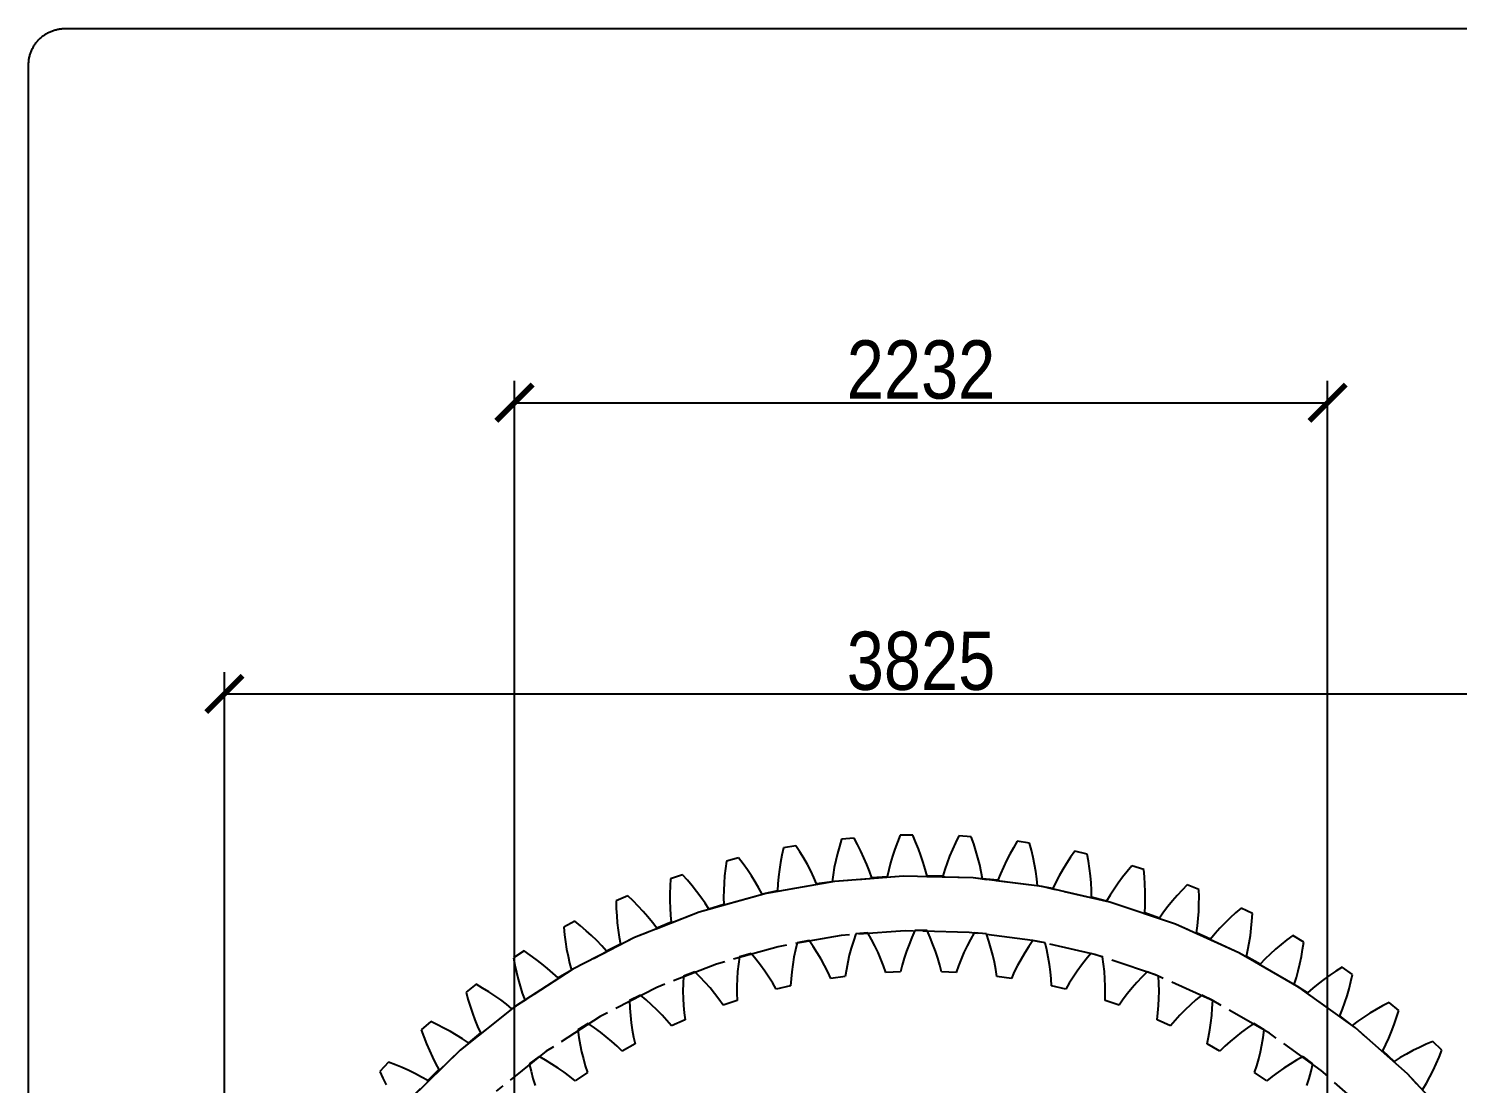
# Model space of a CAD drawing. Header units: millimetres. Extents: x -13 to 234, y -140 to 87.
# Drawn here: x 0.75 to 39.98, y -39.47 to -10.5 of the extents above; entities that cross this region are included whole.
import ezdxf

# ---------------------------------------------------------------- set-up
doc = ezdxf.new("R2010")
doc.units = ezdxf.units.MM
doc.linetypes.add('DASHED', pattern=[1.524, 1.27, -0.254])
for name, color, linetype in [('DIMS', 3, 'CONTINUOUS'), ('HIDDEN', 8, 'DASHED'), ('VISIBLE', 7, 'CONTINUOUS')]:
    doc.layers.add(name, color=color, linetype=linetype)
doc.styles.add('OpenSansCondensed-Light', font='OpenSansCondensed-Light.ttf')
doc.dimstyles.new('EZDXF', dxfattribs={"dimtxt": 0.25, "dimasz": 0.175, "dimexe": 0.375, "dimexo": 0.125, "dimgap": 0.1, "dimtad": 1, "dimlfac": 100, "dimzin": 12, "dimdsep": 46, "dimtxsty": 'OpenSansCondensed-Light', "dimblk": 'ARCHTICK', "dimcen": 2.5, "dimazin": 3, "dimtfac": 0.5, "dimtmove": 2, "dimatfit": 3})

# ---------------------------------------------------------------- blocks, each defined once
blk = doc.blocks.new('_ARCHTICK')
at = {"color": 0, "linetype": 'BYBLOCK', "const_width": 0.15}
blk.add_lwpolyline([(-0.5, -0.5), (0.5, 0.5)], dxfattribs=at)

msp = doc.modelspace()

# ---------------------------------------------------------------- linework, layer by layer
at = {"layer": 'HIDDEN'}
for points in [[(0.75, -11.5), (0.75031, -11.47507), (0.75124, -11.45015), (0.7528, -11.42527), (0.75497, -11.40043), (0.75776, -11.37566), (0.76117, -11.35096), (0.76519, -11.32635), (0.76983, -11.30185), (0.77507, -11.27748), (0.78092, -11.25324), (0.78738, -11.22916), (0.79443, -11.20524), (0.80207, -11.18151), (0.81031, -11.15798), (0.81913, -11.13466), (0.82852, -11.11157), (0.83849, -11.08871), (0.84903, -11.06612), (0.86013, -11.04379), (0.87178, -11.02175), (0.88397, -11), (0.89671, -10.97856), (0.90997, -10.95745), (0.92376, -10.93668), (0.93806, -10.91626), (0.95287, -10.8962), (0.96817, -10.87651), (0.98396, -10.85721), (1.00022, -10.83831), (1.01695, -10.81983), (1.03413, -10.80176), (1.05176, -10.78413), (1.06983, -10.76695), (1.08831, -10.75022), (1.10721, -10.73396), (1.12651, -10.71817), (1.1462, -10.70287), (1.16626, -10.68806), (1.18668, -10.67376), (1.20745, -10.65997), (1.22856, -10.64671), (1.25, -10.63397), (1.27175, -10.62178), (1.29379, -10.61013), (1.31612, -10.59903), (1.33871, -10.58849), (1.36157, -10.57852), (1.38466, -10.56913), (1.40798, -10.56031), (1.43151, -10.55207), (1.45524, -10.54443), (1.47916, -10.53738), (1.50324, -10.53092), (1.52748, -10.52507), (1.55185, -10.51983), (1.57635, -10.51519), (1.60096, -10.51117), (1.62566, -10.50776), (1.65043, -10.50497), (1.67527, -10.5028), (1.70015, -10.50124), (1.72507, -10.50031), (1.75, -10.5)], [(1.75, -10.5), (48.75, -10.5)], [(0.75, -117), (0.75, -11.5)], [(21.81687, -32.94314), (21.47448, -33.00508)], [(21.9266, -33.11468), (21.81687, -32.94314)], [(23.06707, -32.768), (23.0087, -32.96309)], [(23.4133, -32.73347), (23.06707, -32.768)], [(23.50906, -32.91318), (23.4133, -32.73347)], [(23.59915, -33.09368), (23.50906, -32.91318)], [(24.59977, -32.84804), (24.5318, -33.03798)], [(24.67346, -32.65821), (24.59977, -32.84804)], [(25.02134, -32.65129), (24.67346, -32.65821)], [(25.10252, -32.83804), (25.02134, -32.65129)], [(25.17799, -33.02513), (25.10252, -32.83804)], [(26.19496, -32.85977), (26.11211, -33.04371)], [(26.2835, -32.67639), (26.19496, -32.85977)], [(26.63082, -32.69713), (26.2835, -32.67639)], [(26.69691, -32.88974), (26.63082, -32.69713)], [(26.75728, -33.08224), (26.69691, -32.88974)], [(27.887, -32.82243), (27.78417, -32.99819)], [(28.23158, -32.8707), (27.887, -32.82243)], [(28.28215, -33.06796), (28.23158, -32.8707)], [(20.24215, -33.27899), (19.90576, -33.36793)], [(20.36516, -33.44127), (20.24215, -33.27899)], [(21.43179, -33.20418), (21.39476, -33.40249)], [(21.47448, -33.00508), (21.43179, -33.20418)], [(22.03076, -33.28745), (21.9266, -33.11468)], [(22.12905, -33.46145), (22.03076, -33.28745)], [(22.95603, -33.15783), (22.90933, -33.35214)], [(23.0087, -32.96309), (22.95603, -33.15783)], [(23.68331, -33.27494), (23.59915, -33.09368)], [(23.7612, -33.45692), (23.68331, -33.27494)], [(24.46981, -33.22797), (24.41414, -33.41792)], [(24.5318, -33.03798), (24.46981, -33.22797)], [(25.24748, -33.2125), (25.17799, -33.02513)], [(25.31066, -33.40009), (25.24748, -33.2125)], [(26.03522, -33.22817), (25.96464, -33.4131)], [(26.11211, -33.04371), (26.03522, -33.22817)], [(26.81166, -33.27454), (26.75728, -33.08224)], [(26.85974, -33.46656), (26.81166, -33.27454)], [(27.68697, -33.17497), (27.59567, -33.35274)], [(27.78417, -32.99819), (27.68697, -33.17497)], [(28.32704, -33.26464), (28.28215, -33.06796)], [(28.36597, -33.46065), (28.32704, -33.26464)], [(29.35736, -33.26245), (29.24642, -33.43094)], [(29.47383, -33.09541), (29.35736, -33.26245)], [(29.81349, -33.17091), (29.47383, -33.09541)], [(29.84823, -33.37155), (29.81349, -33.17091)], [(19.87902, -33.5698), (19.85787, -33.77043)], [(19.90576, -33.36793), (19.87902, -33.5698)], [(20.48271, -33.60522), (20.36516, -33.44127)], [(20.59452, -33.77086), (20.48271, -33.60522)], [(21.36365, -33.5999), (21.33877, -33.79628)], [(21.39476, -33.40249), (21.36365, -33.5999)], [(22.22115, -33.63667), (22.12905, -33.46145)], [(22.30658, -33.81312), (22.22115, -33.63667)], [(22.86893, -33.54592), (22.83527, -33.73906)], [(22.90933, -33.35214), (22.86893, -33.54592)], [(23.83234, -33.6396), (23.7612, -33.45692)], [(23.89612, -33.82298), (23.83234, -33.6396)], [(24.36524, -33.60778), (24.32374, -33.79744)], [(24.41414, -33.41792), (24.36524, -33.60778)], [(25.36707, -33.58785), (25.31066, -33.40009)], [(25.41608, -33.77572), (25.36707, -33.58785)], [(25.90081, -33.59847), (25.84437, -33.78424)], [(25.96464, -33.4131), (25.90081, -33.59847)], [(26.90105, -33.6582), (26.85974, -33.46656)], [(26.93498, -33.84937), (26.90105, -33.6582)], [(27.43226, -33.71119), (27.36124, -33.89189)], [(27.51062, -33.53148), (27.43226, -33.71119)], [(27.59567, -33.35274), (27.51062, -33.53148)], [(28.39864, -33.65588), (28.36597, -33.46065)], [(28.42459, -33.85021), (28.39864, -33.65588)], [(29.14129, -33.60089), (29.0423, -33.77231)], [(29.24642, -33.43094), (29.14129, -33.60089)], [(29.87734, -33.57118), (29.84823, -33.37155)], [(29.90058, -33.76966), (29.87734, -33.57118)], [(30.90459, -33.65086), (30.78061, -33.81)], [(31.03396, -33.4936), (30.90459, -33.65086)], [(31.36654, -33.59584), (31.03396, -33.4936)], [(31.38523, -33.79862), (31.36654, -33.59584)], [(39.9006, -40.60669), (38.60378, -39.20905), (37.17424, -37.94747), (35.6262, -36.8345), (33.97503, -35.8812), (32.23715, -35.09704), (30.42982, -34.48981), (28.57102, -34.06555), (26.67921, -33.82848), (24.7732, -33.78094), (22.87193, -33.92343), (20.99429, -34.2545), (19.15894, -34.77089), (17.38413, -35.46745), (15.6875, -36.33726), (14.0859, -37.37169), (12.59526, -38.56043), (11.23038, -39.8917)], [(39.9006, -40.60669), (38.60378, -39.20905), (37.17424, -37.94747), (35.6262, -36.8345), (33.97503, -35.8812), (32.23715, -35.09704), (30.42982, -34.48981), (28.57102, -34.06555), (26.67921, -33.82848), (24.7732, -33.78094), (22.87193, -33.92343), (20.99429, -34.2545), (19.15894, -34.77089), (17.38413, -35.46745), (15.6875, -36.33726), (14.0859, -37.37169), (12.59526, -38.56043), (11.23038, -39.8917)], [(39.9006, -40.60669), (38.60378, -39.20905), (37.17424, -37.94747), (35.6262, -36.8345), (33.97503, -35.8812), (32.23715, -35.09704), (30.42982, -34.48981), (28.57102, -34.06555), (26.67921, -33.82848), (24.7732, -33.78094), (22.87193, -33.92343), (20.99429, -34.2545), (19.15894, -34.77089), (17.38413, -35.46745), (15.6875, -36.33726), (14.0859, -37.37169), (12.59526, -38.56043), (11.23038, -39.8917)], [(18.36022, -34.05763), (18.35507, -34.2593)], [(18.37083, -33.85428), (18.36022, -34.05763)], [(18.69908, -33.73889), (18.37083, -33.85428)], [(18.83461, -33.89088), (18.69908, -33.73889)], [(18.96481, -34.04497), (18.83461, -33.89088)], [(19.08942, -34.2012), (18.96481, -34.04497)], [(19.84254, -33.96968), (19.83334, -34.16741)], [(19.85787, -33.77043), (19.84254, -33.96968)], [(20.70025, -33.9382), (20.59452, -33.77086)], [(20.79943, -34.10731), (20.70025, -33.9382)], [(20.89145, -34.27827), (20.79943, -34.10731)], [(21.32056, -33.99148), (21.30963, -34.18532)], [(21.33877, -33.79628), (21.32056, -33.99148)], [(22.38473, -33.99085), (22.30658, -33.81312)], [(22.80897, -33.93142), (22.38473, -33.99085)], [(22.80897, -33.93142), (22.38473, -33.99085)], [(22.83527, -33.73906), (22.80897, -33.93142)], [(24.32374, -33.79744), (23.89612, -33.82298)], [(24.32374, -33.79744), (23.89612, -33.82298)], [(25.84437, -33.78424), (25.41608, -33.77572)], [(25.84437, -33.78424), (25.41608, -33.77572)], [(27.36124, -33.89189), (26.93498, -33.84937)], [(27.36124, -33.89189), (26.93498, -33.84937)], [(28.44323, -34.04346), (28.42459, -33.85021)], [(28.86477, -34.11972), (28.44323, -34.04346)], [(28.86477, -34.11972), (28.44323, -34.04346)], [(28.94992, -33.94523), (28.86477, -34.11972)], [(29.0423, -33.77231), (28.94992, -33.94523)], [(29.91763, -33.96688), (29.90058, -33.76966)], [(29.92807, -34.16265), (29.91763, -33.96688)], [(30.66231, -33.97106), (30.55001, -34.13408)], [(30.78061, -33.81), (30.66231, -33.97106)], [(31.39839, -33.99992), (31.38523, -33.79862)], [(31.40579, -34.19963), (31.39839, -33.99992)], [(32.55751, -34.01448), (32.41606, -34.16096)], [(32.88092, -34.14283), (32.55751, -34.01448)], [(17.19744, -34.31994), (16.87939, -34.46104)], [(16.87939, -34.46104), (16.88497, -34.66459)], [(17.34461, -34.46068), (17.19744, -34.31994)], [(17.48664, -34.60394), (17.34461, -34.46068)], [(18.35507, -34.2593), (18.35561, -34.45915)], [(18.35561, -34.45915), (18.36216, -34.65698)], [(19.20811, -34.35962), (19.08942, -34.2012)], [(19.32042, -34.52032), (19.20811, -34.35962)], [(19.83334, -34.16741), (19.8307, -34.36345)], [(19.8307, -34.36345), (19.8352, -34.55755)], [(21.30963, -34.18532), (20.89145, -34.27827)], [(21.30963, -34.18532), (20.89145, -34.27827)], [(29.93129, -34.35678), (29.92807, -34.16265)], [(30.34544, -34.46628), (29.93129, -34.35678)], [(30.34544, -34.46628), (29.93129, -34.35678)], [(30.44418, -34.29911), (30.34544, -34.46628)], [(30.55001, -34.13408), (30.44418, -34.29911)], [(31.40196, -34.59355), (31.40712, -34.39757)], [(31.40712, -34.39757), (31.40579, -34.19963)], [(32.1491, -34.46091), (32.02421, -34.61449)], [(32.27983, -34.30976), (32.1491, -34.46091)], [(32.41606, -34.16096), (32.27983, -34.30976)], [(32.88057, -34.54816), (32.88344, -34.34644)], [(32.88344, -34.34644), (32.88092, -34.14283)], [(16.88497, -34.66459), (16.89586, -34.86603)], [(16.89586, -34.86603), (16.91228, -35.0652)], [(17.62328, -34.74977), (17.48664, -34.60394)], [(17.75417, -34.89826), (17.62328, -34.74977)], [(17.87889, -35.04953), (17.75417, -34.89826)], [(18.36216, -34.65698), (18.3751, -34.85261)], [(18.3751, -34.85261), (18.39501, -35.04574)], [(19.42573, -34.68343), (19.32042, -34.52032)], [(19.8352, -34.55755), (19.42573, -34.68343)], [(19.8352, -34.55755), (19.42573, -34.68343)], [(31.38975, -34.78732), (31.40196, -34.59355)], [(31.79389, -34.92938), (31.38975, -34.78732)], [(31.79389, -34.92938), (31.38975, -34.78732)], [(31.90561, -34.77059), (31.79389, -34.92938)], [(32.02421, -34.61449), (31.90561, -34.77059)], [(32.85768, -34.94524), (32.87208, -34.74782)], [(32.87208, -34.74782), (32.88057, -34.54816)], [(33.88223, -34.78954), (33.73461, -34.92705)], [(34.03487, -34.65477), (33.88223, -34.78954)], [(34.34706, -34.8084), (34.03487, -34.65477)], [(34.3334, -35.01157), (34.34706, -34.8084)], [(37.55642, -40.28285), (36.23901, -39.12022), (34.81238, -38.09454), (33.29071, -37.21601), (31.68914, -36.49335), (30.02356, -35.93375), (28.31055, -35.54276), (26.56712, -35.32428), (24.8106, -35.28048), (23.05844, -35.41178), (21.32807, -35.7169), (19.63667, -36.19278), (18.00106, -36.83471), (16.4375, -37.6363), (14.96152, -38.58959), (13.58779, -39.68511)], [(37.55642, -40.28285), (36.23901, -39.12022), (34.81238, -38.09454), (33.29071, -37.21601), (31.68914, -36.49335), (30.02356, -35.93375), (28.31055, -35.54276), (26.56712, -35.32428), (24.8106, -35.28048), (23.05844, -35.41178), (21.32807, -35.7169), (19.63667, -36.19278), (18.00106, -36.83471), (16.4375, -37.6363), (14.96152, -38.58959), (13.58779, -39.68511)], [(15.74671, -35.01845), (15.44087, -35.18437)], [(15.44087, -35.18437), (15.4626, -35.38684)], [(15.90459, -35.14705), (15.74671, -35.01845)], [(16.05756, -35.27857), (15.90459, -35.14705)], [(16.20535, -35.41309), (16.05756, -35.27857)], [(16.91228, -35.0652), (16.93452, -35.26189)], [(16.93452, -35.26189), (16.96296, -35.45587)], [(17.99683, -35.20375), (17.87889, -35.04953)], [(18.39501, -35.04574), (17.99683, -35.20375)], [(18.39501, -35.04574), (17.99683, -35.20375)], [(25.08201, -35.2758), (24.99951, -35.4643)], [(25.08201, -35.2758), (24.99951, -35.4643)], [(25.41799, -35.2758), (25.08201, -35.2758)], [(25.41799, -35.2758), (25.08201, -35.2758)], [(25.50049, -35.4643), (25.41799, -35.2758)], [(25.50049, -35.4643), (25.41799, -35.2758)], [(32.8094, -35.33238), (32.83697, -35.1402)], [(32.83697, -35.1402), (32.85768, -34.94524)], [(33.45559, -35.2105), (33.32495, -35.35669)], [(33.59228, -35.06733), (33.45559, -35.2105)], [(33.73461, -34.92705), (33.59228, -35.06733)], [(34.29018, -35.41078), (34.31451, -35.21242)], [(34.31451, -35.21242), (34.3334, -35.01157)], [(15.4626, -35.38684), (15.48946, -35.58678)], [(15.48946, -35.58678), (15.52166, -35.78401)], [(16.34763, -35.55071), (16.20535, -35.41309)], [(16.48397, -35.69159), (16.34763, -35.55071)], [(16.61379, -35.83596), (16.48397, -35.69159)], [(16.99815, -35.64681), (16.61379, -35.83596)], [(16.99815, -35.64681), (16.61379, -35.83596)], [(16.96296, -35.45587), (16.99815, -35.64681)], [(21.84643, -35.60675), (21.79997, -35.8072)], [(21.84643, -35.60675), (21.79997, -35.8072)], [(22.17669, -35.54502), (21.84643, -35.60675)], [(22.17669, -35.54502), (21.84643, -35.60675)], [(22.29243, -35.71515), (22.17669, -35.54502)], [(22.29243, -35.71515), (22.17669, -35.54502)], [(23.39181, -35.56179), (23.33344, -35.7568)], [(23.39181, -35.56179), (23.33344, -35.7568)], [(23.45657, -35.36648), (23.39181, -35.56179)], [(23.45657, -35.36648), (23.39181, -35.56179)], [(23.79112, -35.33548), (23.45657, -35.36648)], [(23.79112, -35.33548), (23.45657, -35.36648)], [(23.89066, -35.51556), (23.79112, -35.33548)], [(23.89066, -35.51556), (23.79112, -35.33548)], [(23.98387, -35.69653), (23.89066, -35.51556)], [(23.98387, -35.69653), (23.89066, -35.51556)], [(24.92339, -35.65309), (24.85395, -35.8421)], [(24.92339, -35.65309), (24.85395, -35.8421)], [(24.99951, -35.4643), (24.92339, -35.65309)], [(24.99951, -35.4643), (24.92339, -35.65309)], [(25.57661, -35.65309), (25.50049, -35.4643)], [(25.57661, -35.65309), (25.50049, -35.4643)], [(25.64605, -35.8421), (25.57661, -35.65309)], [(25.64605, -35.8421), (25.57661, -35.65309)], [(26.60934, -35.51556), (26.51613, -35.69653)], [(26.60934, -35.51556), (26.51613, -35.69653)], [(26.70888, -35.33548), (26.60934, -35.51556)], [(26.70888, -35.33548), (26.60934, -35.51556)], [(27.04343, -35.36648), (26.70888, -35.33548)], [(27.04343, -35.36648), (26.70888, -35.33548)], [(27.10819, -35.56179), (27.04343, -35.36648)], [(27.10819, -35.56179), (27.04343, -35.36648)], [(27.16656, -35.7568), (27.10819, -35.56179)], [(27.16656, -35.7568), (27.10819, -35.56179)], [(28.32331, -35.54502), (28.20757, -35.71515)], [(28.32331, -35.54502), (28.20757, -35.71515)], [(28.65357, -35.60675), (28.32331, -35.54502)], [(28.65357, -35.60675), (28.32331, -35.54502)], [(28.70003, -35.8072), (28.65357, -35.60675)], [(28.70003, -35.8072), (28.65357, -35.60675)], [(33.20097, -35.5061), (32.8094, -35.33238)], [(33.20097, -35.5061), (32.8094, -35.33238)], [(33.32495, -35.35669), (33.20097, -35.5061)], [(34.224, -35.79913), (34.26014, -35.60643)], [(34.26014, -35.60643), (34.29018, -35.41078)], [(35.13574, -35.65797), (34.98272, -35.7865)], [(35.29382, -35.53263), (35.13574, -35.65797)], [(35.45669, -35.4104), (35.29382, -35.53263)], [(35.75568, -35.58835), (35.45669, -35.4104)], [(35.72592, -35.7898), (35.75568, -35.58835)], [(14.35606, -35.83001), (14.06437, -36.01971)], [(14.06437, -36.01971), (14.10212, -36.21981)], [(14.52366, -35.94566), (14.35606, -35.83001)], [(14.68659, -36.06462), (14.52366, -35.94566)], [(14.8446, -36.18697), (14.68659, -36.06462)], [(15.52166, -35.78401), (15.55946, -35.97832)], [(15.55946, -35.97832), (15.60322, -36.16942)], [(20.26533, -35.99457), (20.23756, -36.19845)], [(20.26533, -35.99457), (20.23756, -36.19845)], [(20.58849, -35.90262), (20.26533, -35.99457)], [(20.58849, -35.90262), (20.26533, -35.99457)], [(20.71942, -36.06135), (20.58849, -35.90262)], [(20.71942, -36.06135), (20.58849, -35.90262)], [(20.8443, -36.2221), (20.71942, -36.06135)], [(20.8443, -36.2221), (20.71942, -36.06135)], [(21.75984, -36.00677), (21.72631, -36.20532)], [(21.75984, -36.00677), (21.72631, -36.20532)], [(21.79997, -35.8072), (21.75984, -36.00677)], [(21.79997, -35.8072), (21.75984, -36.00677)], [(22.40194, -35.88674), (22.29243, -35.71515)], [(22.40194, -35.88674), (22.29243, -35.71515)], [(22.50493, -36.05977), (22.40194, -35.88674)], [(22.50493, -36.05977), (22.40194, -35.88674)], [(22.60101, -36.23421), (22.50493, -36.05977)], [(22.60101, -36.23421), (22.50493, -36.05977)], [(23.28173, -35.95141), (23.23706, -36.14549)], [(23.28173, -35.95141), (23.23706, -36.14549)], [(23.33344, -35.7568), (23.28173, -35.95141)], [(23.33344, -35.7568), (23.28173, -35.95141)], [(24.07046, -35.87832), (23.98387, -35.69653)], [(24.07046, -35.87832), (23.98387, -35.69653)], [(24.15004, -36.06089), (24.07046, -35.87832)], [(24.15004, -36.06089), (24.07046, -35.87832)], [(24.22209, -36.24419), (24.15004, -36.06089)], [(24.22209, -36.24419), (24.15004, -36.06089)], [(24.79155, -36.03123), (24.73672, -36.2204)], [(24.79155, -36.03123), (24.73672, -36.2204)], [(24.85395, -35.8421), (24.79155, -36.03123)], [(24.85395, -35.8421), (24.79155, -36.03123)], [(25.70845, -36.03123), (25.64605, -35.8421)], [(25.70845, -36.03123), (25.64605, -35.8421)], [(25.76328, -36.2204), (25.70845, -36.03123)], [(25.76328, -36.2204), (25.70845, -36.03123)], [(26.34996, -36.06089), (26.27791, -36.24419)], [(26.34996, -36.06089), (26.27791, -36.24419)], [(26.42954, -35.87832), (26.34996, -36.06089)], [(26.42954, -35.87832), (26.34996, -36.06089)], [(26.51613, -35.69653), (26.42954, -35.87832)], [(26.51613, -35.69653), (26.42954, -35.87832)], [(27.21827, -35.95141), (27.16656, -35.7568)], [(27.21827, -35.95141), (27.16656, -35.7568)], [(27.26294, -36.14549), (27.21827, -35.95141)], [(27.26294, -36.14549), (27.21827, -35.95141)], [(27.99507, -36.05977), (27.89899, -36.23421)], [(27.99507, -36.05977), (27.89899, -36.23421)], [(28.09806, -35.88674), (27.99507, -36.05977)], [(28.09806, -35.88674), (27.99507, -36.05977)], [(28.20757, -35.71515), (28.09806, -35.88674)], [(28.20757, -35.71515), (28.09806, -35.88674)], [(28.74016, -36.00677), (28.70003, -35.8072)], [(28.74016, -36.00677), (28.70003, -35.8072)], [(28.77369, -36.20532), (28.74016, -36.00677)], [(28.77369, -36.20532), (28.74016, -36.00677)], [(29.78058, -36.06135), (29.6557, -36.2221)], [(29.78058, -36.06135), (29.6557, -36.2221)], [(29.91151, -35.90262), (29.78058, -36.06135)], [(29.91151, -35.90262), (29.78058, -36.06135)], [(30.23467, -35.99457), (29.91151, -35.90262)], [(30.23467, -35.99457), (29.91151, -35.90262)], [(30.26244, -36.19845), (30.23467, -35.99457)], [(30.26244, -36.19845), (30.23467, -35.99457)], [(34.18125, -35.98851), (34.224, -35.79913)], [(34.55779, -36.19279), (34.18125, -35.98851)], [(34.55779, -36.19279), (34.18125, -35.98851)], [(34.69324, -36.0537), (34.55779, -36.19279)], [(34.83508, -35.91836), (34.69324, -36.0537)], [(34.98272, -35.7865), (34.83508, -35.91836)], [(35.65112, -36.18431), (35.69113, -35.98851)], [(35.69113, -35.98851), (35.72592, -35.7898)], [(14.10212, -36.21981), (14.14478, -36.41699)], [(14.14478, -36.41699), (14.19254, -36.61104)], [(14.99737, -36.31285), (14.8446, -36.18697)], [(15.14447, -36.44245), (14.99737, -36.31285)], [(15.28535, -36.57605), (15.14447, -36.44245)], [(15.65347, -36.35696), (15.28535, -36.57605)], [(15.65347, -36.35696), (15.28535, -36.57605)], [(15.60322, -36.16942), (15.65347, -36.35696)], [(19.04005, -36.40524), (18.72676, -36.52661)], [(19.04005, -36.40524), (18.72676, -36.52661)], [(19.18508, -36.5512), (19.04005, -36.40524)], [(19.18508, -36.5512), (19.04005, -36.40524)], [(20.21602, -36.40086), (20.20095, -36.60166)], [(20.21602, -36.40086), (20.20095, -36.60166)], [(20.23756, -36.19845), (20.21602, -36.40086)], [(20.23756, -36.19845), (20.21602, -36.40086)], [(20.96282, -36.38489), (20.8443, -36.2221)], [(20.96282, -36.38489), (20.8443, -36.2221)], [(21.07459, -36.54972), (20.96282, -36.38489)], [(21.07459, -36.54972), (20.96282, -36.38489)], [(21.69973, -36.40269), (21.68059, -36.59871)], [(21.69973, -36.40269), (21.68059, -36.59871)], [(21.72631, -36.20532), (21.69973, -36.40269)], [(21.72631, -36.20532), (21.69973, -36.40269)], [(22.68967, -36.41008), (22.60101, -36.23421)], [(22.68967, -36.41008), (22.60101, -36.23421)], [(22.77018, -36.58741), (22.68967, -36.41008)], [(22.77018, -36.58741), (22.68967, -36.41008)], [(23.19991, -36.33891), (23.17101, -36.5315)], [(23.19991, -36.33891), (23.17101, -36.5315)], [(23.23706, -36.14549), (23.19991, -36.33891)], [(23.23706, -36.14549), (23.19991, -36.33891)], [(24.28589, -36.42819), (24.22209, -36.24419)], [(24.28589, -36.42819), (24.22209, -36.24419)], [(24.69017, -36.4095), (24.28589, -36.42819)], [(24.69017, -36.4095), (24.28589, -36.42819)], [(24.73672, -36.2204), (24.69017, -36.4095)], [(24.73672, -36.2204), (24.69017, -36.4095)], [(25.80983, -36.4095), (25.76328, -36.2204)], [(25.80983, -36.4095), (25.76328, -36.2204)], [(26.21411, -36.42819), (25.80983, -36.4095)], [(26.21411, -36.42819), (25.80983, -36.4095)], [(26.27791, -36.24419), (26.21411, -36.42819)], [(26.27791, -36.24419), (26.21411, -36.42819)], [(27.30009, -36.33891), (27.26294, -36.14549)], [(27.30009, -36.33891), (27.26294, -36.14549)], [(27.32899, -36.5315), (27.30009, -36.33891)], [(27.32899, -36.5315), (27.30009, -36.33891)], [(27.81033, -36.41008), (27.72982, -36.58741)], [(27.81033, -36.41008), (27.72982, -36.58741)], [(27.89899, -36.23421), (27.81033, -36.41008)], [(27.89899, -36.23421), (27.81033, -36.41008)], [(28.80027, -36.40269), (28.77369, -36.20532)], [(28.80027, -36.40269), (28.77369, -36.20532)], [(28.81941, -36.59871), (28.80027, -36.40269)], [(28.81941, -36.59871), (28.80027, -36.40269)], [(29.53718, -36.38489), (29.42541, -36.54972)], [(29.53718, -36.38489), (29.42541, -36.54972)], [(29.6557, -36.2221), (29.53718, -36.38489)], [(29.6557, -36.2221), (29.53718, -36.38489)], [(30.28398, -36.40086), (30.26244, -36.19845)], [(30.28398, -36.40086), (30.26244, -36.19845)], [(30.29905, -36.60166), (30.28398, -36.40086)], [(30.29905, -36.60166), (30.28398, -36.40086)], [(31.45995, -36.40524), (31.31492, -36.5512)], [(31.45995, -36.40524), (31.31492, -36.5512)], [(31.77324, -36.52661), (31.45995, -36.40524)], [(31.77324, -36.52661), (31.45995, -36.40524)], [(35.5543, -36.56617), (35.60563, -36.37696)], [(35.60563, -36.37696), (35.65112, -36.18431)], [(36.64191, -36.38551), (36.47437, -36.49789)], [(36.81397, -36.27661), (36.64191, -36.38551)], [(37.09789, -36.47776), (36.81397, -36.27661)], [(37.05221, -36.6762), (37.09789, -36.47776)], [(13.03428, -36.7495), (12.75859, -36.96177)], [(13.21054, -36.85147), (13.03428, -36.7495)], [(13.38241, -36.9571), (13.21054, -36.85147)], [(14.19254, -36.61104), (14.24566, -36.80172)], [(14.24566, -36.80172), (14.30447, -36.98875)], [(18.71792, -36.73218), (18.71514, -36.93572)], [(18.71792, -36.73218), (18.71514, -36.93572)], [(18.72676, -36.52661), (18.71792, -36.73218)], [(18.72676, -36.52661), (18.71792, -36.73218)], [(19.32425, -36.69975), (19.18508, -36.5512)], [(19.32425, -36.69975), (19.18508, -36.5512)], [(19.45728, -36.85091), (19.32425, -36.69975)], [(19.45728, -36.85091), (19.32425, -36.69975)], [(19.58378, -37.00473), (19.45728, -36.85091)], [(19.58378, -37.00473), (19.45728, -36.85091)], [(20.1927, -36.80064), (20.19173, -36.99759)], [(20.1927, -36.80064), (20.19173, -36.99759)], [(20.20095, -36.60166), (20.1927, -36.80064)], [(20.20095, -36.60166), (20.1927, -36.80064)], [(21.17909, -36.71666), (21.07459, -36.54972)], [(21.17909, -36.71666), (21.07459, -36.54972)], [(21.27562, -36.88581), (21.17909, -36.71666)], [(21.27562, -36.88581), (21.17909, -36.71666)], [(21.66958, -36.79315), (21.27562, -36.88581)], [(21.66958, -36.79315), (21.27562, -36.88581)], [(21.68059, -36.59871), (21.66958, -36.79315)], [(21.68059, -36.59871), (21.66958, -36.79315)], [(23.17101, -36.5315), (22.77018, -36.58741)], [(23.17101, -36.5315), (22.77018, -36.58741)], [(27.72982, -36.58741), (27.32899, -36.5315)], [(27.72982, -36.58741), (27.32899, -36.5315)], [(28.83042, -36.79315), (28.81941, -36.59871)], [(28.83042, -36.79315), (28.81941, -36.59871)], [(29.22438, -36.88581), (28.83042, -36.79315)], [(29.22438, -36.88581), (28.83042, -36.79315)], [(29.32091, -36.71666), (29.22438, -36.88581)], [(29.32091, -36.71666), (29.22438, -36.88581)], [(29.42541, -36.54972), (29.32091, -36.71666)], [(29.42541, -36.54972), (29.32091, -36.71666)], [(30.3073, -36.80064), (30.29905, -36.60166)], [(30.3073, -36.80064), (30.29905, -36.60166)], [(30.30827, -36.99759), (30.3073, -36.80064)], [(30.30827, -36.99759), (30.3073, -36.80064)], [(31.04272, -36.85091), (30.91622, -37.00473)], [(31.04272, -36.85091), (30.91622, -37.00473)], [(31.17575, -36.69975), (31.04272, -36.85091)], [(31.17575, -36.69975), (31.04272, -36.85091)], [(31.31492, -36.5512), (31.17575, -36.69975)], [(31.31492, -36.5512), (31.17575, -36.69975)], [(31.78208, -36.73218), (31.77324, -36.52661)], [(31.78208, -36.73218), (31.77324, -36.52661)], [(31.78486, -36.93572), (31.78208, -36.73218)], [(31.78486, -36.93572), (31.78208, -36.73218)], [(35.49664, -36.75156), (35.5543, -36.56617)], [(35.85575, -36.98511), (35.49664, -36.75156)], [(35.85575, -36.98511), (35.49664, -36.75156)], [(36.00183, -36.85722), (35.85575, -36.98511)], [(36.15398, -36.73357), (36.00183, -36.85722)], [(36.31162, -36.61387), (36.15398, -36.73357)], [(36.47437, -36.49789), (36.31162, -36.61387)], [(36.94631, -37.06352), (37.00175, -36.87152)], [(37.00175, -36.87152), (37.05221, -36.6762)], [(12.75859, -36.96177), (12.81212, -37.15824)], [(12.81212, -37.15824), (12.87031, -37.3514)], [(13.54964, -37.06651), (13.38241, -36.9571)], [(13.71192, -37.17986), (13.54964, -37.06651)], [(13.86886, -37.29736), (13.71192, -37.17986)], [(14.36946, -37.1717), (14.01991, -37.41934)], [(14.36946, -37.1717), (14.01991, -37.41934)], [(14.30447, -36.98875), (14.36946, -37.1717)], [(17.5446, -37.04858), (17.24384, -37.19834)], [(17.5446, -37.04858), (17.24384, -37.19834)], [(17.24384, -37.19834), (17.25401, -37.40385)], [(17.24384, -37.19834), (17.25401, -37.40385)], [(17.70247, -37.18055), (17.5446, -37.04858)], [(17.70247, -37.18055), (17.5446, -37.04858)], [(17.85476, -37.31562), (17.70247, -37.18055)], [(17.85476, -37.31562), (17.70247, -37.18055)], [(18.71514, -36.93572), (18.71866, -37.13705)], [(18.71514, -36.93572), (18.71866, -37.13705)], [(18.71866, -37.13705), (18.72881, -37.33595)], [(18.71866, -37.13705), (18.72881, -37.33595)], [(19.70325, -37.16131), (19.58378, -37.00473)], [(19.70325, -37.16131), (19.58378, -37.00473)], [(19.81497, -37.32083), (19.70325, -37.16131)], [(19.81497, -37.32083), (19.70325, -37.16131)], [(20.1987, -37.19222), (19.81497, -37.32083)], [(20.1987, -37.19222), (19.81497, -37.32083)], [(20.19173, -36.99759), (20.1987, -37.19222)], [(20.19173, -36.99759), (20.1987, -37.19222)], [(30.3013, -37.19222), (30.30827, -36.99759)], [(30.3013, -37.19222), (30.30827, -36.99759)], [(30.68503, -37.32083), (30.3013, -37.19222)], [(30.68503, -37.32083), (30.3013, -37.19222)], [(30.79675, -37.16131), (30.68503, -37.32083)], [(30.79675, -37.16131), (30.68503, -37.32083)], [(30.91622, -37.00473), (30.79675, -37.16131)], [(30.91622, -37.00473), (30.79675, -37.16131)], [(31.77119, -37.33595), (31.78134, -37.13705)], [(31.77119, -37.33595), (31.78134, -37.13705)], [(31.78134, -37.13705), (31.78486, -36.93572)], [(31.78134, -37.13705), (31.78486, -36.93572)], [(32.79753, -37.18055), (32.64524, -37.31562)], [(32.79753, -37.18055), (32.64524, -37.31562)], [(32.9554, -37.04858), (32.79753, -37.18055)], [(32.9554, -37.04858), (32.79753, -37.18055)], [(33.25616, -37.19834), (32.9554, -37.04858)], [(33.25616, -37.19834), (32.9554, -37.04858)], [(33.24599, -37.40385), (33.25616, -37.19834)], [(33.24599, -37.40385), (33.25616, -37.19834)], [(36.81945, -37.43648), (36.88565, -37.25195)], [(36.88565, -37.25195), (36.94631, -37.06352)], [(38.09815, -37.24792), (37.91797, -37.3428)], [(38.36518, -37.47099), (38.09815, -37.24792)], [(12.87031, -37.3514), (12.93334, -37.54105)], [(12.93334, -37.54105), (13.00144, -37.72691)], [(14.01991, -37.41934), (13.86886, -37.29736)], [(17.25401, -37.40385), (17.27002, -37.60678)], [(17.25401, -37.40385), (17.27002, -37.60678)], [(17.27002, -37.60678), (17.2921, -37.80693)], [(17.27002, -37.60678), (17.2921, -37.80693)], [(18.00117, -37.45385), (17.85476, -37.31562)], [(18.00117, -37.45385), (17.85476, -37.31562)], [(18.14133, -37.59535), (18.00117, -37.45385)], [(18.14133, -37.59535), (18.00117, -37.45385)], [(18.27473, -37.74024), (18.14133, -37.59535)], [(18.27473, -37.74024), (18.14133, -37.59535)], [(18.72881, -37.33595), (18.74601, -37.53215)], [(18.72881, -37.33595), (18.74601, -37.53215)], [(18.74601, -37.53215), (18.77092, -37.7253)], [(18.74601, -37.53215), (18.77092, -37.7253)], [(31.72908, -37.7253), (31.75399, -37.53215)], [(31.72908, -37.7253), (31.75399, -37.53215)], [(31.75399, -37.53215), (31.77119, -37.33595)], [(31.75399, -37.53215), (31.77119, -37.33595)], [(32.35867, -37.59535), (32.22527, -37.74024)], [(32.35867, -37.59535), (32.22527, -37.74024)], [(32.49883, -37.45385), (32.35867, -37.59535)], [(32.49883, -37.45385), (32.35867, -37.59535)], [(32.64524, -37.31562), (32.49883, -37.45385)], [(32.64524, -37.31562), (32.49883, -37.45385)], [(33.2079, -37.80693), (33.22998, -37.60678)], [(33.2079, -37.80693), (33.22998, -37.60678)], [(33.22998, -37.60678), (33.24599, -37.40385)], [(33.22998, -37.60678), (33.24599, -37.40385)], [(36.74724, -37.61671), (36.81945, -37.43648)], [(37.08667, -37.87805), (36.74724, -37.61671)], [(37.08667, -37.87805), (36.74724, -37.61671)], [(37.40393, -37.651), (37.24245, -37.76217)], [(37.57059, -37.5442), (37.40393, -37.651)], [(37.74204, -37.44152), (37.57059, -37.5442)], [(37.91797, -37.3428), (37.74204, -37.44152)], [(38.30389, -37.66517), (38.36518, -37.47099)], [(11.78974, -37.77109), (11.53178, -38.0046)], [(11.53178, -38.0046), (11.60075, -38.1962)], [(11.97354, -37.85874), (11.78974, -37.77109)], [(12.15326, -37.95038), (11.97354, -37.85874)], [(12.32866, -38.04616), (12.15326, -37.95038)], [(12.49943, -38.14626), (12.32866, -38.04616)], [(13.00144, -37.72691), (13.07492, -37.90867)], [(13.07492, -37.90867), (13.15424, -38.08588)], [(16.11489, -37.82717), (15.82922, -38.00404)], [(16.11489, -37.82717), (15.82922, -38.00404)], [(15.82922, -38.00404), (15.85831, -38.20774)], [(15.82922, -38.00404), (15.85831, -38.20774)], [(16.28426, -37.944), (16.11489, -37.82717)], [(16.28426, -37.944), (16.11489, -37.82717)], [(16.44836, -38.06445), (16.28426, -37.944)], [(16.44836, -38.06445), (16.28426, -37.944)], [(17.2921, -37.80693), (17.32056, -38.00404)], [(17.2921, -37.80693), (17.32056, -38.00404)], [(17.32056, -38.00404), (17.35579, -38.19782)], [(17.32056, -38.00404), (17.35579, -38.19782)], [(18.40069, -37.88877), (18.27473, -37.74024)], [(18.40069, -37.88877), (18.27473, -37.74024)], [(18.77092, -37.7253), (18.40069, -37.88877)], [(18.77092, -37.7253), (18.40069, -37.88877)], [(32.09931, -37.88877), (31.72908, -37.7253)], [(32.09931, -37.88877), (31.72908, -37.7253)], [(32.22527, -37.74024), (32.09931, -37.88877)], [(32.22527, -37.74024), (32.09931, -37.88877)], [(33.14421, -38.19782), (33.17944, -38.00404)], [(33.14421, -38.19782), (33.17944, -38.00404)], [(33.17944, -38.00404), (33.2079, -37.80693)], [(33.17944, -38.00404), (33.2079, -37.80693)], [(34.21574, -37.944), (34.05164, -38.06445)], [(34.21574, -37.944), (34.05164, -38.06445)], [(34.38511, -37.82717), (34.21574, -37.944)], [(34.38511, -37.82717), (34.21574, -37.944)], [(34.67078, -38.00404), (34.38511, -37.82717)], [(34.67078, -38.00404), (34.38511, -37.82717)], [(34.64169, -38.20774), (34.67078, -38.00404)], [(34.64169, -38.20774), (34.67078, -38.00404)], [(37.24245, -37.76217), (37.08667, -37.87805)], [(38.09211, -38.22587), (38.16754, -38.04286)], [(38.16754, -38.04286), (38.23806, -37.85587)], [(38.23806, -37.85587), (38.30389, -37.66517)], [(11.60075, -38.1962), (11.6741, -38.38412)], [(11.6741, -38.38412), (11.752, -38.56816)], [(12.66521, -38.25092), (12.49943, -38.14626)], [(12.82547, -38.36051), (12.66521, -38.25092)], [(13.15424, -38.08588), (12.82547, -38.36051)], [(13.15424, -38.08588), (12.82547, -38.36051)], [(15.85831, -38.20774), (15.89298, -38.40832)], [(15.85831, -38.20774), (15.89298, -38.40832)], [(15.89298, -38.40832), (15.93344, -38.60557)], [(15.89298, -38.40832), (15.93344, -38.60557)], [(16.6069, -38.18858), (16.44836, -38.06445)], [(16.6069, -38.18858), (16.44836, -38.06445)], [(16.75951, -38.31654), (16.6069, -38.18858)], [(16.75951, -38.31654), (16.6069, -38.18858)], [(16.90572, -38.44851), (16.75951, -38.31654)], [(16.90572, -38.44851), (16.75951, -38.31654)], [(17.39841, -38.38785), (17.04485, -38.58478)], [(17.39841, -38.38785), (17.04485, -38.58478)], [(17.35579, -38.19782), (17.39841, -38.38785)], [(17.35579, -38.19782), (17.39841, -38.38785)], [(33.10159, -38.38785), (33.14421, -38.19782)], [(33.10159, -38.38785), (33.14421, -38.19782)], [(33.45515, -38.58478), (33.10159, -38.38785)], [(33.45515, -38.58478), (33.10159, -38.38785)], [(33.74049, -38.31654), (33.59428, -38.44851)], [(33.74049, -38.31654), (33.59428, -38.44851)], [(33.8931, -38.18858), (33.74049, -38.31654)], [(33.8931, -38.18858), (33.74049, -38.31654)], [(34.05164, -38.06445), (33.8931, -38.18858)], [(34.05164, -38.06445), (33.8931, -38.18858)], [(34.56656, -38.60557), (34.60702, -38.40832)], [(34.56656, -38.60557), (34.60702, -38.40832)], [(34.60702, -38.40832), (34.64169, -38.20774)], [(34.60702, -38.40832), (34.64169, -38.20774)], [(37.92516, -38.57848), (38.01146, -38.40456)], [(38.01146, -38.40456), (38.09211, -38.22587)], [(39.11395, -38.39846), (38.93073, -38.48288)], [(39.3011, -38.31819), (39.11395, -38.39846)], [(39.54956, -38.56176), (39.3011, -38.31819)], [(11.752, -38.56816), (11.83465, -38.74803)], [(11.83465, -38.74803), (11.92234, -38.92337)], [(14.76311, -38.73435), (14.49499, -38.93682)], [(14.76311, -38.73435), (14.49499, -38.93682)], [(14.94254, -38.83505), (14.76311, -38.73435)], [(14.94254, -38.83505), (14.76311, -38.73435)], [(15.93344, -38.60557), (15.97996, -38.79922)], [(15.93344, -38.60557), (15.97996, -38.79922)], [(15.97996, -38.79922), (16.03292, -38.98892)], [(15.97996, -38.79922), (16.03292, -38.98892)], [(17.04485, -38.58478), (16.90572, -38.44851)], [(17.04485, -38.58478), (16.90572, -38.44851)], [(33.59428, -38.44851), (33.45515, -38.58478)], [(33.59428, -38.44851), (33.45515, -38.58478)], [(34.46708, -38.98892), (34.52004, -38.79922)], [(34.46708, -38.98892), (34.52004, -38.79922)], [(34.52004, -38.79922), (34.56656, -38.60557)], [(34.52004, -38.79922), (34.56656, -38.60557)], [(35.73689, -38.73435), (35.55746, -38.83505)], [(35.73689, -38.73435), (35.55746, -38.83505)], [(36.00501, -38.93682), (35.73689, -38.73435)], [(36.00501, -38.93682), (35.73689, -38.73435)], [(38.24275, -38.86596), (37.92516, -38.57848)], [(38.24275, -38.86596), (37.92516, -38.57848)], [(38.40724, -38.76283), (38.24275, -38.86596)], [(38.57705, -38.66484), (38.40724, -38.76283)], [(38.75167, -38.57161), (38.57705, -38.66484)], [(38.93073, -38.48288), (38.75167, -38.57161)], [(39.39226, -38.93533), (39.47303, -38.75047)], [(39.47303, -38.75047), (39.54956, -38.56176)], [(10.63029, -38.88834), (10.3917, -39.1416)], [(10.3917, -39.1416), (10.47568, -39.32711)], [(10.82048, -38.9611), (10.63029, -38.88834)], [(11.00691, -39.03818), (10.82048, -38.9611)], [(11.18936, -39.11972), (11.00691, -39.03818)], [(11.36755, -39.20593), (11.18936, -39.11972)], [(11.54112, -39.29709), (11.36755, -39.20593)], [(12.01549, -39.09372), (11.70958, -39.39361)], [(12.01549, -39.09372), (11.70958, -39.39361)], [(11.92234, -38.92337), (12.01549, -39.09372)], [(14.49499, -38.93682), (14.54275, -39.13697)], [(14.49499, -38.93682), (14.54275, -39.13697)], [(14.54275, -39.13697), (14.59577, -39.3335)], [(14.54275, -39.13697), (14.59577, -39.3335)], [(15.11706, -38.93984), (14.94254, -38.83505)], [(15.11706, -38.93984), (14.94254, -38.83505)], [(15.28638, -39.04882), (15.11706, -38.93984)], [(15.28638, -39.04882), (15.11706, -38.93984)], [(15.45014, -39.16215), (15.28638, -39.04882)], [(15.45014, -39.16215), (15.28638, -39.04882)], [(15.6079, -39.28007), (15.45014, -39.16215)], [(15.6079, -39.28007), (15.45014, -39.16215)], [(16.09289, -39.17421), (15.75901, -39.40292)], [(16.09289, -39.17421), (15.75901, -39.40292)], [(16.03292, -38.98892), (16.09289, -39.17421)], [(16.03292, -38.98892), (16.09289, -39.17421)], [(34.40711, -39.17421), (34.46708, -38.98892)], [(34.40711, -39.17421), (34.46708, -38.98892)], [(34.74099, -39.40292), (34.40711, -39.17421)], [(34.74099, -39.40292), (34.40711, -39.17421)], [(35.04986, -39.16215), (34.8921, -39.28007)], [(35.04986, -39.16215), (34.8921, -39.28007)], [(35.21362, -39.04882), (35.04986, -39.16215)], [(35.21362, -39.04882), (35.04986, -39.16215)], [(35.38294, -38.93984), (35.21362, -39.04882)], [(35.38294, -38.93984), (35.21362, -39.04882)], [(35.55746, -38.83505), (35.38294, -38.93984)], [(35.55746, -38.83505), (35.38294, -38.93984)], [(35.90423, -39.3335), (35.95725, -39.13697)], [(35.90423, -39.3335), (35.95725, -39.13697)], [(35.95725, -39.13697), (36.00501, -38.93682)], [(35.95725, -39.13697), (36.00501, -38.93682)], [(39.21738, -39.29256), (39.30711, -39.11612)], [(39.30711, -39.11612), (39.39226, -38.93533)], [(10.47568, -39.32711), (10.56373, -39.50862)], [(11.70958, -39.39361), (11.54112, -39.29709)], [(14.59577, -39.3335), (14.65426, -39.52618)], [(14.59577, -39.3335), (14.65426, -39.52618)], [(15.75901, -39.40292), (15.6079, -39.28007)], [(15.75901, -39.40292), (15.6079, -39.28007)], [(34.8921, -39.28007), (34.74099, -39.40292)], [(34.8921, -39.28007), (34.74099, -39.40292)], [(35.84574, -39.52618), (35.90423, -39.3335)], [(35.84574, -39.52618), (35.90423, -39.3335)], [(39.02294, -39.6308), (39.12278, -39.46428)], [(39.12278, -39.46428), (39.21738, -39.29256)]]:
    msp.add_lwpolyline(points, dxfattribs=at)
at = {"layer": 'VISIBLE'}
for points in [[(0.75, -11.5), (0.75031, -11.47507), (0.75124, -11.45015), (0.7528, -11.42527), (0.75497, -11.40043), (0.75776, -11.37566), (0.76117, -11.35096), (0.76519, -11.32635), (0.76983, -11.30185), (0.77507, -11.27748), (0.78092, -11.25324), (0.78738, -11.22916), (0.79443, -11.20524), (0.80207, -11.18151), (0.81031, -11.15798), (0.81913, -11.13466), (0.82852, -11.11157), (0.83849, -11.08871), (0.84903, -11.06612), (0.86013, -11.04379), (0.87178, -11.02175), (0.88397, -11), (0.89671, -10.97856), (0.90997, -10.95745), (0.92376, -10.93668), (0.93806, -10.91626), (0.95287, -10.8962), (0.96817, -10.87651), (0.98396, -10.85721), (1.00022, -10.83831), (1.01695, -10.81983), (1.03413, -10.80176), (1.05176, -10.78413), (1.06983, -10.76695), (1.08831, -10.75022), (1.10721, -10.73396), (1.12651, -10.71817), (1.1462, -10.70287), (1.16626, -10.68806), (1.18668, -10.67376), (1.20745, -10.65997), (1.22856, -10.64671), (1.25, -10.63397), (1.27175, -10.62178), (1.29379, -10.61013), (1.31612, -10.59903), (1.33871, -10.58849), (1.36157, -10.57852), (1.38466, -10.56913), (1.40798, -10.56031), (1.43151, -10.55207), (1.45524, -10.54443), (1.47916, -10.53738), (1.50324, -10.53092), (1.52748, -10.52507), (1.55185, -10.51983), (1.57635, -10.51519), (1.60096, -10.51117), (1.62566, -10.50776), (1.65043, -10.50497), (1.67527, -10.5028), (1.70015, -10.50124), (1.72507, -10.50031), (1.75, -10.5)], [(1.75, -10.5), (48.75, -10.5)], [(0.75, -117), (0.75, -11.5)], [(21.81687, -32.94314), (21.47448, -33.00508)], [(21.9266, -33.11468), (21.81687, -32.94314)], [(23.06707, -32.768), (23.0087, -32.96309)], [(23.4133, -32.73347), (23.06707, -32.768)], [(23.50906, -32.91318), (23.4133, -32.73347)], [(23.59915, -33.09368), (23.50906, -32.91318)], [(24.59977, -32.84804), (24.5318, -33.03798)], [(24.67346, -32.65821), (24.59977, -32.84804)], [(25.02134, -32.65129), (24.67346, -32.65821)], [(25.10252, -32.83804), (25.02134, -32.65129)], [(25.17799, -33.02513), (25.10252, -32.83804)], [(26.19496, -32.85977), (26.11211, -33.04371)], [(26.2835, -32.67639), (26.19496, -32.85977)], [(26.63082, -32.69713), (26.2835, -32.67639)], [(26.69691, -32.88974), (26.63082, -32.69713)], [(26.75728, -33.08224), (26.69691, -32.88974)], [(27.887, -32.82243), (27.78417, -32.99819)], [(28.23158, -32.8707), (27.887, -32.82243)], [(28.28215, -33.06796), (28.23158, -32.8707)], [(20.24215, -33.27899), (19.90576, -33.36793)], [(20.36516, -33.44127), (20.24215, -33.27899)], [(21.43179, -33.20418), (21.39476, -33.40249)], [(21.47448, -33.00508), (21.43179, -33.20418)], [(22.03076, -33.28745), (21.9266, -33.11468)], [(22.12905, -33.46145), (22.03076, -33.28745)], [(22.95603, -33.15783), (22.90933, -33.35214)], [(23.0087, -32.96309), (22.95603, -33.15783)], [(23.68331, -33.27494), (23.59915, -33.09368)], [(23.7612, -33.45692), (23.68331, -33.27494)], [(24.46981, -33.22797), (24.41414, -33.41792)], [(24.5318, -33.03798), (24.46981, -33.22797)], [(25.24748, -33.2125), (25.17799, -33.02513)], [(25.31066, -33.40009), (25.24748, -33.2125)], [(26.03522, -33.22817), (25.96464, -33.4131)], [(26.11211, -33.04371), (26.03522, -33.22817)], [(26.81166, -33.27454), (26.75728, -33.08224)], [(26.85974, -33.46656), (26.81166, -33.27454)], [(27.68697, -33.17497), (27.59567, -33.35274)], [(27.78417, -32.99819), (27.68697, -33.17497)], [(28.32704, -33.26464), (28.28215, -33.06796)], [(28.36597, -33.46065), (28.32704, -33.26464)], [(29.35736, -33.26245), (29.24642, -33.43094)], [(29.47383, -33.09541), (29.35736, -33.26245)], [(29.81349, -33.17091), (29.47383, -33.09541)], [(29.84823, -33.37155), (29.81349, -33.17091)], [(19.87902, -33.5698), (19.85787, -33.77043)], [(19.90576, -33.36793), (19.87902, -33.5698)], [(20.48271, -33.60522), (20.36516, -33.44127)], [(20.59452, -33.77086), (20.48271, -33.60522)], [(21.36365, -33.5999), (21.33877, -33.79628)], [(21.39476, -33.40249), (21.36365, -33.5999)], [(22.22115, -33.63667), (22.12905, -33.46145)], [(22.30658, -33.81312), (22.22115, -33.63667)], [(22.86893, -33.54592), (22.83527, -33.73906)], [(22.90933, -33.35214), (22.86893, -33.54592)], [(23.83234, -33.6396), (23.7612, -33.45692)], [(23.89612, -33.82298), (23.83234, -33.6396)], [(24.36524, -33.60778), (24.32374, -33.79744)], [(24.41414, -33.41792), (24.36524, -33.60778)], [(25.36707, -33.58785), (25.31066, -33.40009)], [(25.41608, -33.77572), (25.36707, -33.58785)], [(25.90081, -33.59847), (25.84437, -33.78424)], [(25.96464, -33.4131), (25.90081, -33.59847)], [(26.90105, -33.6582), (26.85974, -33.46656)], [(26.93498, -33.84937), (26.90105, -33.6582)], [(27.43226, -33.71119), (27.36124, -33.89189)], [(27.51062, -33.53148), (27.43226, -33.71119)], [(27.59567, -33.35274), (27.51062, -33.53148)], [(28.39864, -33.65588), (28.36597, -33.46065)], [(28.42459, -33.85021), (28.39864, -33.65588)], [(29.14129, -33.60089), (29.0423, -33.77231)], [(29.24642, -33.43094), (29.14129, -33.60089)], [(29.87734, -33.57118), (29.84823, -33.37155)], [(29.90058, -33.76966), (29.87734, -33.57118)], [(30.90459, -33.65086), (30.78061, -33.81)], [(31.03396, -33.4936), (30.90459, -33.65086)], [(31.36654, -33.59584), (31.03396, -33.4936)], [(31.38523, -33.79862), (31.36654, -33.59584)], [(39.9006, -40.60669), (38.60378, -39.20905), (37.17424, -37.94747), (35.6262, -36.8345), (33.97503, -35.8812), (32.23715, -35.09704), (30.42982, -34.48981), (28.57102, -34.06555), (26.67921, -33.82848), (24.7732, -33.78094), (22.87193, -33.92343), (20.99429, -34.2545), (19.15894, -34.77089), (17.38413, -35.46745), (15.6875, -36.33726), (14.0859, -37.37169), (12.59526, -38.56043), (11.23038, -39.8917)], [(18.36022, -34.05763), (18.35507, -34.2593)], [(18.37083, -33.85428), (18.36022, -34.05763)], [(18.69908, -33.73889), (18.37083, -33.85428)], [(18.83461, -33.89088), (18.69908, -33.73889)], [(18.96481, -34.04497), (18.83461, -33.89088)], [(19.08942, -34.2012), (18.96481, -34.04497)], [(19.84254, -33.96968), (19.83334, -34.16741)], [(19.85787, -33.77043), (19.84254, -33.96968)], [(20.70025, -33.9382), (20.59452, -33.77086)], [(20.79943, -34.10731), (20.70025, -33.9382)], [(20.89145, -34.27827), (20.79943, -34.10731)], [(21.32056, -33.99148), (21.30963, -34.18532)], [(21.33877, -33.79628), (21.32056, -33.99148)], [(22.38473, -33.99085), (22.30658, -33.81312)], [(22.83527, -33.73906), (22.80897, -33.93142)], [(28.44323, -34.04346), (28.42459, -33.85021)], [(28.94992, -33.94523), (28.86477, -34.11972)], [(29.0423, -33.77231), (28.94992, -33.94523)], [(29.91763, -33.96688), (29.90058, -33.76966)], [(29.92807, -34.16265), (29.91763, -33.96688)], [(30.66231, -33.97106), (30.55001, -34.13408)], [(30.78061, -33.81), (30.66231, -33.97106)], [(31.39839, -33.99992), (31.38523, -33.79862)], [(31.40579, -34.19963), (31.39839, -33.99992)], [(32.55751, -34.01448), (32.41606, -34.16096)], [(32.88092, -34.14283), (32.55751, -34.01448)], [(17.19744, -34.31994), (16.87939, -34.46104)], [(16.87939, -34.46104), (16.88497, -34.66459)], [(17.34461, -34.46068), (17.19744, -34.31994)], [(17.48664, -34.60394), (17.34461, -34.46068)], [(18.35507, -34.2593), (18.35561, -34.45915)], [(18.35561, -34.45915), (18.36216, -34.65698)], [(19.20811, -34.35962), (19.08942, -34.2012)], [(19.32042, -34.52032), (19.20811, -34.35962)], [(19.83334, -34.16741), (19.8307, -34.36345)], [(19.8307, -34.36345), (19.8352, -34.55755)], [(29.93129, -34.35678), (29.92807, -34.16265)], [(30.44418, -34.29911), (30.34544, -34.46628)], [(30.55001, -34.13408), (30.44418, -34.29911)], [(31.40196, -34.59355), (31.40712, -34.39757)], [(31.40712, -34.39757), (31.40579, -34.19963)], [(32.1491, -34.46091), (32.02421, -34.61449)], [(32.27983, -34.30976), (32.1491, -34.46091)], [(32.41606, -34.16096), (32.27983, -34.30976)], [(32.88057, -34.54816), (32.88344, -34.34644)], [(32.88344, -34.34644), (32.88092, -34.14283)], [(16.88497, -34.66459), (16.89586, -34.86603)], [(16.89586, -34.86603), (16.91228, -35.0652)], [(17.62328, -34.74977), (17.48664, -34.60394)], [(17.75417, -34.89826), (17.62328, -34.74977)], [(17.87889, -35.04953), (17.75417, -34.89826)], [(18.36216, -34.65698), (18.3751, -34.85261)], [(18.3751, -34.85261), (18.39501, -35.04574)], [(19.42573, -34.68343), (19.32042, -34.52032)], [(31.38975, -34.78732), (31.40196, -34.59355)], [(31.90561, -34.77059), (31.79389, -34.92938)], [(32.02421, -34.61449), (31.90561, -34.77059)], [(32.85768, -34.94524), (32.87208, -34.74782)], [(32.87208, -34.74782), (32.88057, -34.54816)], [(33.88223, -34.78954), (33.73461, -34.92705)], [(34.03487, -34.65477), (33.88223, -34.78954)], [(34.34706, -34.8084), (34.03487, -34.65477)], [(34.3334, -35.01157), (34.34706, -34.8084)], [(15.74671, -35.01845), (15.44087, -35.18437)], [(15.44087, -35.18437), (15.4626, -35.38684)], [(15.90459, -35.14705), (15.74671, -35.01845)], [(16.05756, -35.27857), (15.90459, -35.14705)], [(16.20535, -35.41309), (16.05756, -35.27857)], [(16.91228, -35.0652), (16.93452, -35.26189)], [(16.93452, -35.26189), (16.96296, -35.45587)], [(17.99683, -35.20375), (17.87889, -35.04953)], [(32.8094, -35.33238), (32.83697, -35.1402)], [(32.83697, -35.1402), (32.85768, -34.94524)], [(33.45559, -35.2105), (33.32495, -35.35669)], [(33.59228, -35.06733), (33.45559, -35.2105)], [(33.73461, -34.92705), (33.59228, -35.06733)], [(34.29018, -35.41078), (34.31451, -35.21242)], [(34.31451, -35.21242), (34.3334, -35.01157)], [(15.4626, -35.38684), (15.48946, -35.58678)], [(15.48946, -35.58678), (15.52166, -35.78401)], [(16.34763, -35.55071), (16.20535, -35.41309)], [(16.48397, -35.69159), (16.34763, -35.55071)], [(16.61379, -35.83596), (16.48397, -35.69159)], [(16.96296, -35.45587), (16.99815, -35.64681)], [(33.32495, -35.35669), (33.20097, -35.5061)], [(34.224, -35.79913), (34.26014, -35.60643)], [(34.26014, -35.60643), (34.29018, -35.41078)], [(35.13574, -35.65797), (34.98272, -35.7865)], [(35.29382, -35.53263), (35.13574, -35.65797)], [(35.45669, -35.4104), (35.29382, -35.53263)], [(35.75568, -35.58835), (35.45669, -35.4104)], [(35.72592, -35.7898), (35.75568, -35.58835)], [(14.35606, -35.83001), (14.06437, -36.01971)], [(14.06437, -36.01971), (14.10212, -36.21981)], [(14.52366, -35.94566), (14.35606, -35.83001)], [(14.68659, -36.06462), (14.52366, -35.94566)], [(14.8446, -36.18697), (14.68659, -36.06462)], [(15.52166, -35.78401), (15.55946, -35.97832)], [(15.55946, -35.97832), (15.60322, -36.16942)], [(34.18125, -35.98851), (34.224, -35.79913)], [(34.69324, -36.0537), (34.55779, -36.19279)], [(34.83508, -35.91836), (34.69324, -36.0537)], [(34.98272, -35.7865), (34.83508, -35.91836)], [(35.65112, -36.18431), (35.69113, -35.98851)], [(35.69113, -35.98851), (35.72592, -35.7898)], [(14.10212, -36.21981), (14.14478, -36.41699)], [(14.14478, -36.41699), (14.19254, -36.61104)], [(14.99737, -36.31285), (14.8446, -36.18697)], [(15.14447, -36.44245), (14.99737, -36.31285)], [(15.28535, -36.57605), (15.14447, -36.44245)], [(15.60322, -36.16942), (15.65347, -36.35696)], [(35.5543, -36.56617), (35.60563, -36.37696)], [(35.60563, -36.37696), (35.65112, -36.18431)], [(36.64191, -36.38551), (36.47437, -36.49789)], [(36.81397, -36.27661), (36.64191, -36.38551)], [(37.09789, -36.47776), (36.81397, -36.27661)], [(37.05221, -36.6762), (37.09789, -36.47776)], [(13.03428, -36.7495), (12.75859, -36.96177)], [(13.21054, -36.85147), (13.03428, -36.7495)], [(13.38241, -36.9571), (13.21054, -36.85147)], [(14.19254, -36.61104), (14.24566, -36.80172)], [(14.24566, -36.80172), (14.30447, -36.98875)], [(35.49664, -36.75156), (35.5543, -36.56617)], [(36.00183, -36.85722), (35.85575, -36.98511)], [(36.15398, -36.73357), (36.00183, -36.85722)], [(36.31162, -36.61387), (36.15398, -36.73357)], [(36.47437, -36.49789), (36.31162, -36.61387)], [(36.94631, -37.06352), (37.00175, -36.87152)], [(37.00175, -36.87152), (37.05221, -36.6762)], [(12.75859, -36.96177), (12.81212, -37.15824)], [(12.81212, -37.15824), (12.87031, -37.3514)], [(13.54964, -37.06651), (13.38241, -36.9571)], [(13.71192, -37.17986), (13.54964, -37.06651)], [(13.86886, -37.29736), (13.71192, -37.17986)], [(14.30447, -36.98875), (14.36946, -37.1717)], [(36.81945, -37.43648), (36.88565, -37.25195)], [(36.88565, -37.25195), (36.94631, -37.06352)], [(38.09815, -37.24792), (37.91797, -37.3428)], [(38.36518, -37.47099), (38.09815, -37.24792)], [(12.87031, -37.3514), (12.93334, -37.54105)], [(12.93334, -37.54105), (13.00144, -37.72691)], [(14.01991, -37.41934), (13.86886, -37.29736)], [(36.74724, -37.61671), (36.81945, -37.43648)], [(37.40393, -37.651), (37.24245, -37.76217)], [(37.57059, -37.5442), (37.40393, -37.651)], [(37.74204, -37.44152), (37.57059, -37.5442)], [(37.91797, -37.3428), (37.74204, -37.44152)], [(38.30389, -37.66517), (38.36518, -37.47099)], [(11.78974, -37.77109), (11.53178, -38.0046)], [(11.53178, -38.0046), (11.60075, -38.1962)], [(11.97354, -37.85874), (11.78974, -37.77109)], [(12.15326, -37.95038), (11.97354, -37.85874)], [(12.32866, -38.04616), (12.15326, -37.95038)], [(12.49943, -38.14626), (12.32866, -38.04616)], [(13.00144, -37.72691), (13.07492, -37.90867)], [(13.07492, -37.90867), (13.15424, -38.08588)], [(37.24245, -37.76217), (37.08667, -37.87805)], [(38.09211, -38.22587), (38.16754, -38.04286)], [(38.16754, -38.04286), (38.23806, -37.85587)], [(38.23806, -37.85587), (38.30389, -37.66517)], [(11.60075, -38.1962), (11.6741, -38.38412)], [(11.6741, -38.38412), (11.752, -38.56816)], [(12.66521, -38.25092), (12.49943, -38.14626)], [(12.82547, -38.36051), (12.66521, -38.25092)], [(37.92516, -38.57848), (38.01146, -38.40456)], [(38.01146, -38.40456), (38.09211, -38.22587)], [(39.11395, -38.39846), (38.93073, -38.48288)], [(39.3011, -38.31819), (39.11395, -38.39846)], [(39.54956, -38.56176), (39.3011, -38.31819)], [(11.752, -38.56816), (11.83465, -38.74803)], [(11.83465, -38.74803), (11.92234, -38.92337)], [(38.40724, -38.76283), (38.24275, -38.86596)], [(38.57705, -38.66484), (38.40724, -38.76283)], [(38.75167, -38.57161), (38.57705, -38.66484)], [(38.93073, -38.48288), (38.75167, -38.57161)], [(39.39226, -38.93533), (39.47303, -38.75047)], [(39.47303, -38.75047), (39.54956, -38.56176)], [(10.63029, -38.88834), (10.3917, -39.1416)], [(10.3917, -39.1416), (10.47568, -39.32711)], [(10.82048, -38.9611), (10.63029, -38.88834)], [(11.00691, -39.03818), (10.82048, -38.9611)], [(11.18936, -39.11972), (11.00691, -39.03818)], [(11.36755, -39.20593), (11.18936, -39.11972)], [(11.54112, -39.29709), (11.36755, -39.20593)], [(11.92234, -38.92337), (12.01549, -39.09372)], [(39.21738, -39.29256), (39.30711, -39.11612)], [(39.30711, -39.11612), (39.39226, -38.93533)], [(10.47568, -39.32711), (10.56373, -39.50862)], [(11.70958, -39.39361), (11.54112, -39.29709)], [(39.02294, -39.6308), (39.12278, -39.46428)], [(39.12278, -39.46428), (39.21738, -39.29256)]]:
    msp.add_lwpolyline(points, dxfattribs=at)

# ---------------------------------------------------------------- dimensions: what is measured, and where the dimension line sits
at = {"layer": 'DIMS'}
for base, p1, p2 in [((14.09, -20.775), (14.09, -52.9), (36.41, -52.9)), ((6.125, -28.775), (6.125, -52.9), (44.375, -52.9))]:
    msp.add_linear_dim(base=base, p1=p1, p2=p2, dimstyle='EZDXF', override={"dimtxt": 1.6, "dimasz": 1, "dimexe": 0.6, "dimexo": 0.5, "dimdec": 2}, dxfattribs=at).render()

doc.saveas('drawing.dxf')
